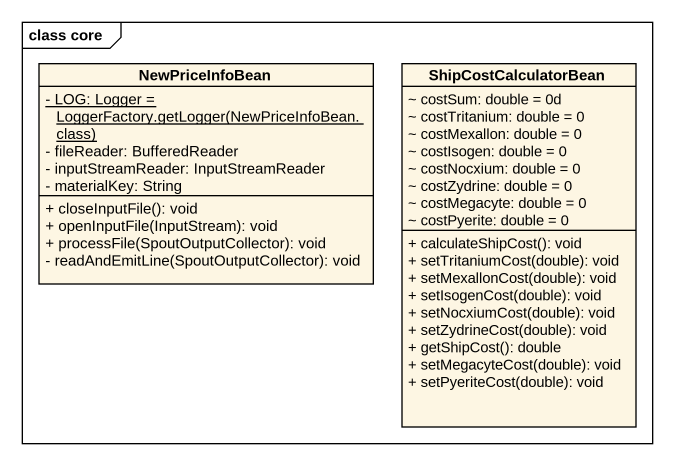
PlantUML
@startuml
mainframe class core
hide circle
hide empty members
skinparam classAttributeIconSize 0
class NewPriceInfoBean {
  {static} {field} - LOG: Logger = LoggerFactory.getLogger(NewPriceInfoBean.class)
  - fileReader: BufferedReader
  - inputStreamReader: InputStreamReader
  - materialKey: String
  + closeInputFile(): void
  + openInputFile(InputStream): void
  + processFile(SpoutOutputCollector): void
  - readAndEmitLine(SpoutOutputCollector): void
}
class ShipCostCalculatorBean {
  ~ costSum: double = 0d
  ~ costTritanium: double = 0
  ~ costMexallon: double = 0
  ~ costIsogen: double = 0
  ~ costNocxium: double = 0
  ~ costZydrine: double = 0
  ~ costMegacyte: double = 0
  ~ costPyerite: double = 0
  + calculateShipCost(): void
  + setTritaniumCost(double): void
  + setMexallonCost(double): void
  + setIsogenCost(double): void
  + setNocxiumCost(double): void
  + setZydrineCost(double): void
  + getShipCost(): double
  + setMegacyteCost(double): void
  + setPyeriteCost(double): void
}
@enduml
